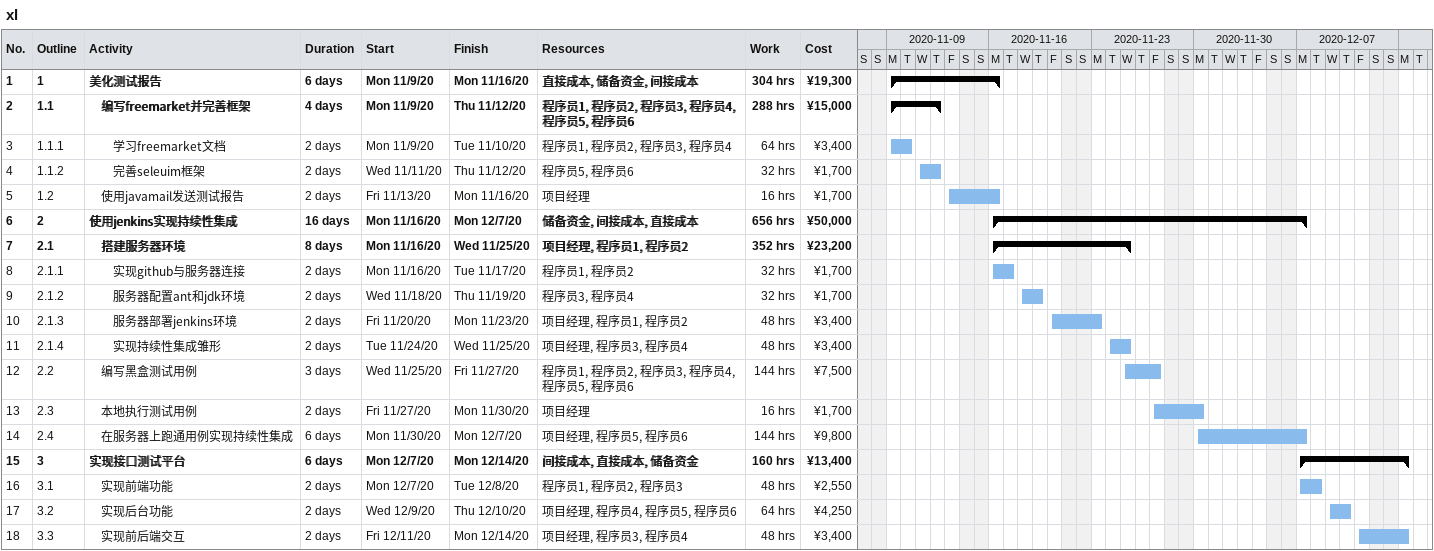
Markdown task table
xl

| ID | WBS | Task | Duration | Start | Finish | Resources | Work (h) | Cost (¥) |
|---|---|---|---|---|---|---|---|---|
| 1 | 1 | **美化测试报告** | 6d | 2020-11-09 | 2020-11-16 | 直接成本, 储备资金, 间接成本 | 304 | 19300 |
| 2 | 1.1 | **编写freemarket并完善框架** | 4d | 2020-11-09 | 2020-11-12 | 程序员1, 程序员2, 程序员3, 程序员4, 程序员5, 程序员6 | 288 | 15000 |
| 3 | 1.1.1 | 学习freemarket文档 | 2d | 2020-11-09 | 2020-11-10 | 程序员1, 程序员2, 程序员3, 程序员4 | 64 | 3400 |
| 4 | 1.1.2 | 完善seleuim框架 | 2d | 2020-11-11 | 2020-11-12 | 程序员5, 程序员6 | 32 | 1700 |
| 5 | 1.2 | 使用javamail发送测试报告 | 2d | 2020-11-13 | 2020-11-16 | 项目经理 | 16 | 1700 |
| 6 | 2 | **使用jenkins实现持续性集成** | 16d | 2020-11-16 | 2020-12-07 | 储备资金, 间接成本, 直接成本 | 656 | 50000 |
| 7 | 2.1 | **搭建服务器环境** | 8d | 2020-11-16 | 2020-11-25 | 项目经理, 程序员1, 程序员2 | 352 | 23200 |
| 8 | 2.1.1 | 实现github与服务器连接 | 2d | 2020-11-16 | 2020-11-17 | 程序员1, 程序员2 | 32 | 1700 |
| 9 | 2.1.2 | 服务器配置ant和jdk环境 | 2d | 2020-11-18 | 2020-11-19 | 程序员3, 程序员4 | 32 | 1700 |
| 10 | 2.1.3 | 服务器部署jenkins环境 | 2d | 2020-11-20 | 2020-11-23 | 项目经理, 程序员1, 程序员2 | 48 | 3400 |
| 11 | 2.1.4 | 实现持续性集成雏形 | 2d | 2020-11-24 | 2020-11-25 | 项目经理, 程序员3, 程序员4 | 48 | 3400 |
| 12 | 2.2 | 编写黑盒测试用例 | 3d | 2020-11-25 | 2020-11-27 | 程序员1, 程序员2, 程序员3, 程序员4, 程序员5, 程序员6 | 144 | 7500 |
| 13 | 2.3 | 本地执行测试用例 | 2d | 2020-11-27 | 2020-11-30 | 项目经理 | 16 | 1700 |
| 14 | 2.4 | 在服务器上跑通用例实现持续性集成 | 6d | 2020-11-30 | 2020-12-07 | 项目经理, 程序员5, 程序员6 | 144 | 9800 |
| 15 | 3 | **实现接口测试平台** | 6d | 2020-12-07 | 2020-12-14 | 间接成本, 直接成本, 储备资金 | 160 | 13400 |
| 16 | 3.1 | 实现前端功能 | 2d | 2020-12-07 | 2020-12-08 | 程序员1, 程序员2, 程序员3 | 48 | 2550 |
| 17 | 3.2 | 实现后台功能 | 2d | 2020-12-09 | 2020-12-10 | 项目经理, 程序员4, 程序员5, 程序员6 | 64 | 4250 |
| 18 | 3.3 | 实现前后端交互 | 2d | 2020-12-11 | 2020-12-14 | 项目经理, 程序员3, 程序员4 | 48 | 3400 |
